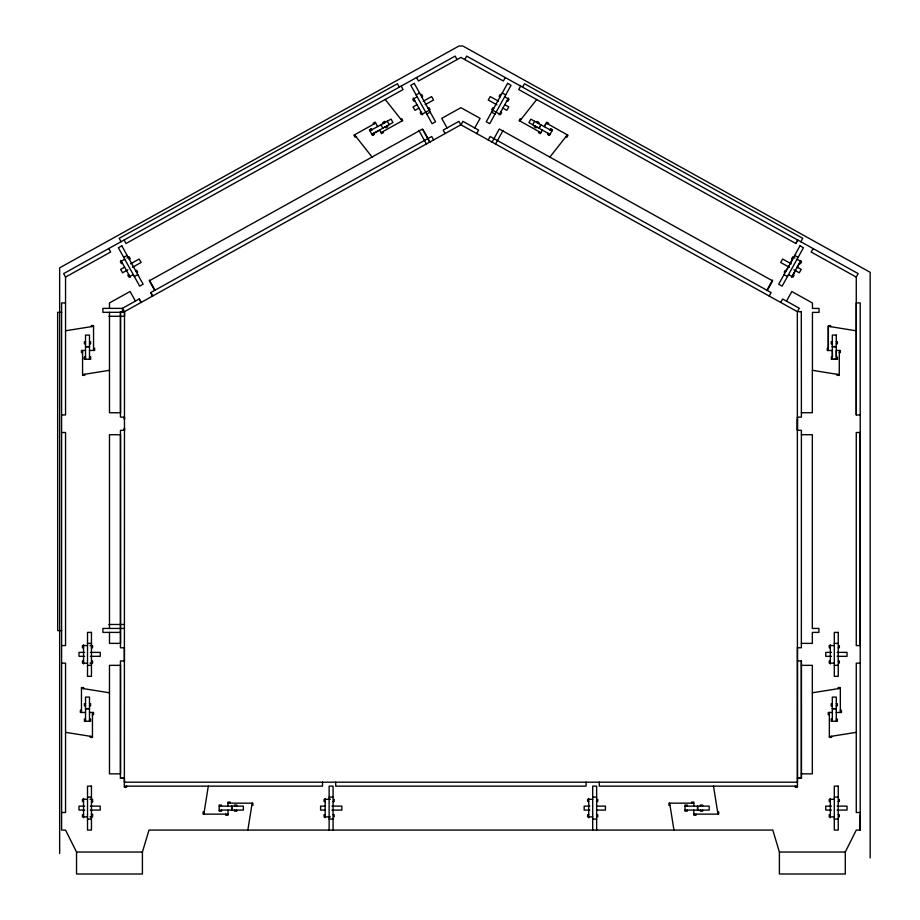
<?xml version="1.0" encoding="UTF-8"?>
<svg xmlns="http://www.w3.org/2000/svg" width="920" height="920" viewBox="0 0 920 920"><rect width="100%" height="100%" fill="white"/><g stroke="black" fill="none" stroke-linecap="round" stroke-linejoin="round"><path stroke-width="1.38" d="M124.441 647.772L120.439 647.772L120.439 430.318L124.499 430.318L124.453 428.122M124.441 782.184L124.453 778.239M797.456 417.139L797.398 430.318L801.4 430.318L801.355 647.772L797.398 647.772M797.456 419.336L797.456 430.318M801.355 660.951L801.4 778.239L797.444 778.239L797.456 660.951L801.4 660.951L801.4 778.239L797.444 778.239L797.398 782.184L124.361 782.184M860.211 414.943L856.267 414.943L856.267 302.933L860.211 302.933L860.211 830.07L856.267 830.07L845.284 852.035L845.284 874L779.389 874L779.389 852.035L772.8 830.07L149.005 830.07L142.416 852.035L142.416 874L76.532 874L76.532 852.035L65.55 830.07L61.594 830.07L61.594 302.933L65.55 302.933M860.211 830.07L860.211 814.694M124.441 430.318L124.395 428.122M124.384 660.951L124.384 647.772M797.456 647.772L797.456 660.951M203.837 814.143L208.311 786.14M247.848 830.07L252.16 803.16M464.749 59.57L466.67 56.108L858.187 273.619L856.267 277.081L856.267 414.943M474.766 127.96L480.102 118.358L460.909 107.686L441.703 118.358L447.039 127.96M505.275 77.567L503.355 81.017L460.909 57.431L418.45 81.017L416.53 77.567M476.686 133.549L478.607 130.088L462.909 121.359L460.989 124.821L797.364 311.696L799.284 308.246L782.655 299L780.735 302.461M500.227 94.357L499.157 96.278L500.112 96.807M499.157 114.804L508.495 98.014M488.209 139.944L490.13 136.493L771.132 292.606L769.212 296.056M520.639 86.1L518.719 89.55L795.88 243.535L797.801 240.074M492.039 142.174L499.307 129.018L772.627 280.864L767.291 290.467M522.583 87.193L524.503 83.743L802.757 238.326L800.837 241.776M495.489 144.095L503.079 130.433M767.004 290.018L772.501 280.117M795.777 243.478L797.697 240.016M784.208 272.228L785.277 270.308L786.232 270.836L788.796 266.236M790.073 263.925L792.637 259.325L791.683 258.784L792.741 256.864L794.949 258.094M791.579 277.265L800.906 260.464M795.708 270.077L793.155 274.677L794.109 275.218L793.04 277.138L788.52 274.62M796.984 267.766L799.549 263.166L800.515 263.695L801.573 261.774L797.053 259.256M813.165 248.607L811.13 252.011L856.37 277.138M786.496 301.139L791.832 291.536L812.44 302.99L812.44 308.43L819.03 308.43L819.03 312.386L812.44 312.386L812.44 370.369M532.726 124.74L534.646 121.29M536.601 122.383L537.142 121.417L539.051 122.498L538.522 123.452M536.59 126.902L536.061 127.857L534.14 126.787L534.681 125.833L537.015 127.121M538.982 128.237L540.903 124.786M539.097 128.294L541.017 124.844M538.982 131.629L538.453 132.595L540.373 133.665L542.351 130.111M548.17 124.188L548.711 123.222L546.79 122.153L544.272 126.661L546.308 123.05L568.008 135.251L566.938 137.172L565.972 136.631M552.483 129.984L550.562 128.915L550.045 129.835L550.562 128.915L552.506 129.95L549.481 135.355L547.572 134.285L548.101 133.331L547.596 134.251L549.516 135.32M519.811 120.934L536.682 99.532M549.838 157.102L567.398 134.826M375.659 123.05L353.912 135.194L354.982 137.114L355.936 136.574M369.437 129.927L371.358 128.857L371.898 129.835L371.358 128.857L369.449 129.938L372.428 135.297L374.359 134.251L373.819 133.262M369.955 130.847L391.046 119.082L392.978 122.532L371.875 134.309M400.729 119.128L401.695 118.588L402.764 120.508L381.018 132.641M372.428 135.297L374.348 134.228L373.819 133.285L378.764 130.548M61.594 414.943L65.55 414.943L65.55 277.081L110.676 252.011L108.755 248.549M123.694 257.335L127.144 255.427M416.104 94.886L419.554 92.966M124.752 259.256L120.336 261.717L121.405 263.637L122.371 263.097M126.96 258.037L129.168 256.806L130.237 258.727L129.283 259.256M417.174 96.807L412.758 99.268L413.816 101.177L414.782 100.648M421.693 96.807L422.648 96.278L421.59 94.357M124.602 267.133L120.612 269.353L122.532 272.803L127.96 269.79M130.525 263.844L139.196 259.026L141.116 262.487L132.445 267.306M383.007 123.659L385.48 122.291M417.024 104.684L413.022 106.904L414.943 110.354L418.945 108.134M423.234 101.223L431.618 96.577L433.538 100.027L425.155 104.684M384.928 127.121L387.4 125.741M128.766 274.62L127.811 275.149L128.869 277.07L133.285 274.62M135.677 270.779L136.643 270.25L137.701 272.17M421.176 112.171L420.221 112.7L421.291 114.62L430.123 109.721L429.053 107.801L428.087 108.33M134.355 276.54L137.816 274.62M426.765 114.091L430.226 112.171M65.55 330.774L93.552 326.289M82.57 374.612L109.48 370.311M812.337 692.794L840.339 688.309M829.357 736.632L856.267 732.331M801.4 311.73L797.341 311.73L797.444 787.244L795.248 787.244L795.248 786.14M61.64 312.317L57.638 312.317L57.695 630.637L61.64 630.637M108.916 316.273L124.545 316.273L124.545 312.317L102.89 312.317L102.89 308.372L122.463 308.372L122.463 312.317M85.537 341.665L84.433 341.665L84.433 343.861L85.537 343.861M89.493 341.665L90.585 341.665L90.585 343.861L89.493 343.861M832.324 341.665L831.22 341.665L831.22 343.861L832.324 343.861M836.28 341.665L837.372 341.665L837.372 343.861L836.28 343.861M85.537 346.587L89.493 346.587M832.324 346.587L836.28 346.587M85.537 346.725L89.493 346.725M832.324 346.725L836.28 346.725M93.552 348.254L94.645 348.254L94.645 350.451L89.493 350.451M85.537 350.451L81.466 350.451L81.466 352.647L82.57 352.647M839.235 352.647L840.339 352.647L840.339 350.451L836.28 350.451L836.383 357.098L837.476 357.098L837.476 359.294L831.335 359.294L831.335 357.098L832.428 357.098L832.428 350.508L827.264 350.508L827.264 348.312L828.368 348.312L828.368 325.599L830.564 325.599L830.564 326.703M85.583 357.041L84.433 357.041L84.433 359.237L90.632 359.237M89.493 357.041L90.632 357.041M120.462 412.746L109.48 412.746L109.48 312.317M801.355 412.746L812.337 412.746L812.337 370.311L839.35 374.67M797.398 417.139L801.4 417.139L801.297 311.73M61.594 432.515L65.55 432.515L65.55 645.575L61.594 645.575M120.462 434.711L109.48 434.711L109.48 628.44M801.355 434.711L812.337 434.711L812.337 628.44L818.926 628.44L818.926 632.396L812.337 632.396L812.337 643.379L801.355 643.379M108.916 624.484L124.499 624.484M124.499 628.44L102.89 628.44L102.89 632.396L120.485 632.396M87.515 643.379L91.459 643.379M120.462 643.379L109.48 643.379L109.48 632.396M834.302 643.379L838.246 643.379M87.515 645.575L82.455 645.575L82.455 647.772L83.559 647.772M90.034 645.575L92.563 645.575L92.563 647.772L91.459 647.772M834.302 645.575L829.242 645.575L829.242 647.772L830.346 647.772M838.246 647.772L839.35 647.772L839.35 645.575M84.663 652.383L78.993 652.383L78.993 656.328L84.663 656.328M90.332 652.383L100.245 652.383L100.245 656.328L90.332 656.328M831.45 652.383L825.78 652.383L825.78 656.328L831.45 656.328M837.119 652.383L847.032 652.383L847.032 656.328L837.119 656.328M83.559 660.951L82.455 660.951L82.455 663.147L87.515 663.147M91.459 660.951L92.563 660.951L92.563 663.147L90.034 663.147M124.499 660.951L120.439 660.951L120.405 778.239L124.395 778.239L120.405 778.239M830.346 660.951L829.242 660.951L829.242 663.147L834.302 663.147M838.246 660.951L839.35 660.951L839.35 663.147M61.594 663.147L65.55 663.147L65.55 812.498L61.594 812.498M860.211 663.147L856.267 663.147L856.267 812.498L860.211 812.498M87.515 665.344L91.459 665.344M120.462 665.344L109.48 665.344L109.48 773.846L120.405 773.846M801.355 665.344L812.337 665.344L812.337 773.846L801.4 773.846M834.302 665.344L838.246 665.344M85.537 703.685L84.433 703.685L84.433 705.881L85.537 705.881M89.493 703.685L90.585 703.685L90.585 705.881L89.493 705.881M832.324 703.685L831.22 703.685L831.22 705.881L832.324 705.881M836.28 703.685L837.372 703.685L837.372 705.881L836.28 705.881M85.537 708.619L89.493 708.619M832.324 708.619L836.28 708.619M85.537 708.745L89.493 708.745M832.324 708.745L836.28 708.745M81.466 710.274L80.373 710.274L80.373 712.471L85.537 712.471M840.339 710.274L841.432 710.274L841.432 712.471L836.28 712.471M89.493 712.471L93.552 712.471L93.552 714.668L92.448 714.668M832.324 712.471L828.253 712.471L828.253 714.668L829.357 714.668M85.537 719.06L84.433 719.06L84.433 721.257L90.585 721.257L90.585 719.06L89.493 719.06M832.324 719.06L831.22 719.06L831.22 721.257L837.372 721.257L837.372 719.06L836.28 719.06M124.361 786.14L322.529 786.14L322.529 782.184M797.444 786.14L599.276 786.14L599.276 782.184M87.515 797.122L91.459 797.122M329.118 797.122L333.074 797.122M592.687 797.122L596.643 797.122M834.302 797.122L838.246 797.122M87.515 799.319L82.455 799.319L82.455 801.515L83.559 801.515M90.034 799.319L92.563 799.319L92.598 802.021M330.384 799.319L324.07 799.319L324.07 801.515L325.162 801.515M592.687 799.319L587.639 799.319L587.639 801.515L588.731 801.515M834.302 799.319L829.242 799.319L829.242 801.515L830.346 801.515M91.459 801.515L92.563 801.515M333.074 801.515L334.167 801.515L334.167 799.319M596.643 801.515L597.747 801.515L597.747 799.319M838.246 801.515L839.35 801.515L839.35 799.319M227.999 803.16L252.896 803.16L252.896 805.356L251.804 805.356M693.818 803.16L668.909 803.16L668.909 805.356L670.001 805.356M84.663 806.127L78.993 806.127L78.993 810.083L84.663 810.083M90.332 806.127L100.245 806.127L100.245 810.083L90.332 810.083M219.213 806.127L243.374 806.127L243.374 810.083L219.213 810.083M325.162 806.127L320.597 806.127L320.597 810.083L325.162 810.083M331.936 806.127L341.86 806.127L341.86 810.083L331.936 810.083M589.835 806.127L584.165 806.127L584.165 810.083L589.835 810.083M596.931 806.127L605.429 806.127L605.429 810.083L596.931 810.083M685.032 806.127L709.193 806.127L709.193 810.083L685.032 810.083M831.45 806.127L825.78 806.127L825.78 810.083L831.45 810.083M837.119 806.127L847.032 806.127L847.032 810.083L837.119 810.083M204.183 811.946L203.09 811.946L203.09 814.143L227.999 814.143M717.623 811.946L718.727 811.946L718.727 814.143L693.818 814.143M83.559 814.694L82.455 814.694L82.455 816.891L87.515 816.891M91.459 814.694L92.563 814.694M325.162 814.694L324.07 814.694L324.07 816.891L330.384 816.891M333.074 814.694L334.167 814.694L334.167 816.891M588.731 814.694L587.639 814.694L587.639 816.891L592.687 816.891M596.643 814.694L597.747 814.694L597.747 816.891M830.346 814.694L829.242 814.694L829.242 816.891L834.302 816.891M838.246 814.694L839.35 814.694L839.35 816.891M90.034 816.891L92.563 816.891L92.598 814.188M87.515 819.087L91.459 819.087M329.118 819.087L333.074 819.087M592.687 819.087L596.643 819.087M834.302 819.087L838.246 819.087M76.532 852.035L142.416 852.035M779.389 852.035L845.284 852.035M856.37 330.832L828.253 326.289L828.253 350.451M81.466 688.309L109.48 692.794M65.55 732.331L92.448 736.632M502.251 92.966L505.701 94.886M794.661 255.427L798.123 257.335M504.643 96.807L509.059 99.268L507.989 101.177L507.023 100.648M498.571 101.223L490.199 96.577L488.278 100.027L496.949 104.845M504.792 104.684L508.783 106.904L506.862 110.354L502.872 108.134M536.475 122.302L538.936 123.671M791.28 263.844L782.609 259.026L780.689 262.487L789.36 267.306M797.203 267.133L801.193 269.353L799.273 272.803L793.845 269.79M493.718 108.33L492.752 107.801L491.694 109.721L500.526 114.62L501.584 112.7L500.629 112.171M491.579 112.171L495.041 114.091M784.001 274.62L787.451 276.54M551.942 130.939L530.851 119.174L528.919 122.624L550.022 134.4M521.18 119.186L520.226 118.645L519.156 120.566L540.903 132.698M385.238 99.475L402.109 120.865M354.568 134.826L372.071 157.032M387.251 121.198L389.183 124.648M385.319 122.325L384.778 121.359L382.858 122.429L383.398 123.395M387.239 125.775L387.78 126.73L385.859 127.799L385.319 126.845M380.88 124.752L382.916 128.144M382.927 131.571L383.467 132.537L381.547 133.607L379.569 130.053M377.637 126.603L375.13 122.095L373.209 123.165L373.738 124.12M457.067 59.57L455.147 56.108L63.629 273.619L65.55 277.081M445.119 133.549L443.198 130.088L458.907 121.359L460.828 124.821L124.441 311.696L122.521 308.246L139.265 298.942L141.185 302.392M413.31 98.014L422.648 114.804M433.596 139.944L431.675 136.493L150.673 292.606L152.593 296.056M401.166 86.1L403.086 89.55L126.04 243.478L124.12 240.016M399.372 87.181L397.452 83.731L119.186 238.314L121.106 241.776M423.039 129.789L429.916 142.174M429.732 142.094L422.498 129.018L149.293 280.807L154.629 290.409M418.864 130.433L426.454 144.095M149.442 280.105L154.951 290.018M150.788 292.537L152.708 295.998M120.899 260.464L130.237 277.265M139.15 299L141.07 302.461M135.424 301.07L130.088 291.479L109.48 302.933L109.48 308.372M713.494 786.14L717.98 814.143M669.656 803.16L673.957 830.07M124.453 419.336L124.441 417.139L120.439 417.139L120.439 311.73L124.499 311.73L124.361 787.244L126.557 787.244L126.557 786.14M124.384 417.139L124.395 419.336M870.17 857.969L870.17 272.297L462.841 46L458.965 46L59.65 267.835L59.65 853.507M840.339 712.471L840.339 687.562L838.143 687.562L838.143 688.666M839.35 350.508L839.235 375.36L837.039 375.36L837.039 374.256M836.28 721.257L836.28 697.095L832.324 697.095L832.324 721.257M831.553 736.287L831.553 737.38L829.357 737.38L829.357 712.471M830.346 644.747L830.346 663.964M830.346 798.502L830.346 817.719M702.604 806.127L702.604 805.034L700.407 805.034L700.407 806.127M702.604 810.083L702.604 811.187L700.407 811.187L700.407 810.083M697.67 806.127L697.67 810.083M697.544 806.127L697.544 810.083M696.014 814.143L696.014 815.246L693.818 815.246L693.818 810.083M693.818 806.127L693.818 802.067L691.621 802.067L691.621 803.16M687.228 806.127L687.228 805.034L685.032 805.034L685.032 811.187L687.228 811.187L687.228 810.083M596.643 830.07L596.643 786.14L592.687 786.14L592.687 830.07M588.731 798.502L588.731 817.719M586.097 782.184L586.097 786.14L335.708 786.14L335.708 782.184M333.074 830.07L333.074 786.14L329.118 786.14L329.118 830.07M325.162 798.502L325.162 817.719M236.785 806.127L236.785 805.034L234.588 805.034L234.588 806.127M236.785 810.083L236.785 811.187L234.588 811.187L234.588 810.083M231.851 806.127L231.851 810.083M231.725 806.127L231.725 810.083M230.195 803.16L230.195 802.067L227.999 802.067L227.999 806.127M227.999 810.083L227.999 815.246L225.802 815.246L225.802 814.143M221.409 806.127L221.409 805.034L219.213 805.034L219.213 811.187L221.409 811.187L221.409 810.083M120.543 311.73L120.543 412.873M120.543 434.608L120.543 643.471M120.543 665.24L120.543 773.95M93.552 350.451L93.552 325.542L91.356 325.542L91.356 326.646M92.448 712.471L92.448 737.38L90.252 737.38L90.252 736.287M90.585 357.041L90.585 359.237M89.493 359.237L89.493 335.075L85.537 335.075L85.537 359.237M89.493 721.257L89.493 697.095L85.537 697.095L85.537 721.257M84.766 374.256L84.766 375.36L82.57 375.36L82.57 350.451M84.49 357.041L84.49 359.237M83.559 644.747L83.559 663.964M83.662 688.666L83.662 687.562L81.466 687.562L81.466 712.471M83.559 798.502L83.559 817.719M860.211 432.515L860.211 645.575L856.267 645.575L856.267 432.515L860.211 432.515M507.587 83.363L486.243 121.773L489.704 123.694L511.037 85.284L507.587 83.363M799.997 245.824L778.665 284.222L782.115 286.143L803.447 247.744L799.997 245.824M121.808 245.824L118.358 247.744L139.69 286.143L143.14 284.222L121.808 245.824M414.23 83.363L410.768 85.284L432.101 123.694L435.562 121.773L414.23 83.363M836.28 335.075L832.324 335.075L832.324 359.237L836.28 359.237L836.28 335.075M91.459 632.396L87.515 632.396L87.515 676.327L91.459 676.327L91.459 632.396M838.246 632.396L834.302 632.396L834.302 676.327L838.246 676.327L838.246 632.396M91.459 786.14L87.515 786.14L87.515 830.07L91.459 830.07L91.459 786.14M838.246 786.14L834.302 786.14L834.302 830.07L838.246 830.07L838.246 786.14"/></g></svg>
